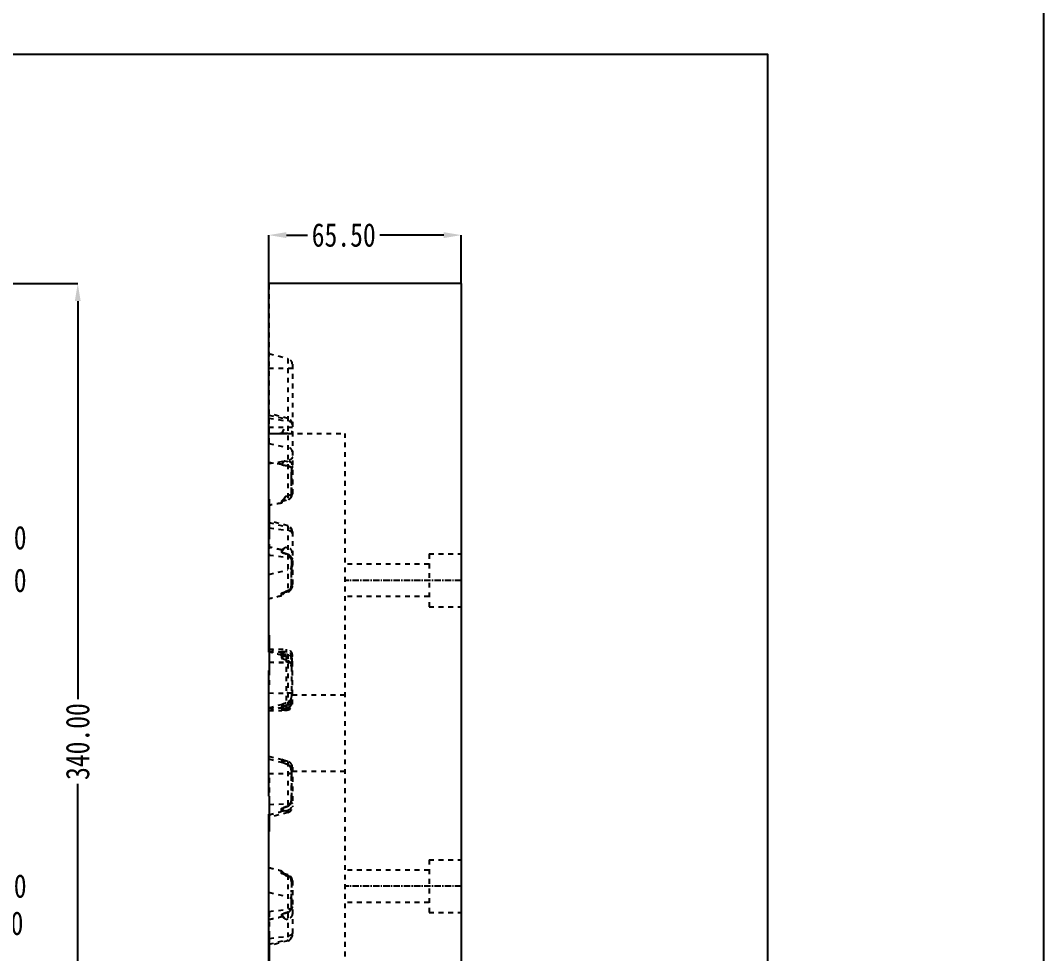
# Model space of a CAD drawing. Header units: millimetres. Extents: x 835 to 1873, y -1769 to 372.
# Drawn here: x 1525 to 1873.1, y -500.3 to -182.9 of the extents above; entities that cross this region are included whole.
import ezdxf

# ---------------------------------------------------------------- set-up
doc = ezdxf.new("R2010")
doc.units = ezdxf.units.MM
doc.header["$LTSCALE"] = 16.335
doc.header["$PDMODE"] = 3
doc.header["$PDSIZE"] = 0.3125
doc.linetypes.add('CENTER', pattern=[0.6, 0.375, -0.075, 0.075, -0.075])
doc.linetypes.add('HIDDEN', pattern=[0.2, 0.1, -0.1])
doc.layers.get('0').update_dxf_attribs({"linetype": 'CONTINUOUS'})
doc.layers.get('Defpoints').update_dxf_attribs({"linetype": 'CONTINUOUS'})
doc.layers.add('DEFAULT_2', color=8, linetype='HIDDEN')
doc.styles.get("Standard").update_dxf_attribs({"font": 'txt', "width": 0.8})
doc.dimstyles.get("Standard").update_dxf_attribs({"dimtxt": 0.15625, "dimasz": 0.1875, "dimexe": 0.125, "dimexo": 0.0625, "dimtad": 0, "dimtih": 1, "dimtoh": 1, "dimdsep": 46, "dimtxsty": 'Standard', "dimcen": 0.09, "dimadec": 0, "dimazin": 0, "dimtp": 0.01, "dimtm": 0.01, "dimtfac": 1, "dimtofl": 0, "dimtmove": 0, "dimatfit": 3, "dimfxl": 0, "dimtolj": 1, "dimarcsym": 0})

# ---------------------------------------------------------------- blocks, each defined once
blk = doc.blocks.new('*D41')
at = {"color": 4, "lineweight": -2}
for p, q in [((1609.53, -272.42), (1609.53, -255.95)), ((1615.53, -255.95), (1622.75, -255.95)), ((1669.03, -255.95), (1647.29, -255.95)), ((1675.03, -272.42), (1675.03, -255.95))]:
    blk.add_line(p, q, dxfattribs=at)
at = {"color": 4}
for points in [[(1615.53, -254.95), (1615.53, -256.95), (1609.53, -255.95)], [(1669.03, -254.95), (1669.03, -256.95), (1675.03, -255.95)]]:
    blk.add_solid(points, dxfattribs=at)
at = {"layer": 'Defpoints', "color": 0}
for p in [(1609.53, -255.95), (1609.53, -272.42), (1675.03, -272.42)]:
    blk.add_point(p, dxfattribs=at)
at = {"color": 6, "insert": (1635.02, -255.95), "char_height": 8, "attachment_point": 5}
blk.add_mtext('\\A1;65.50', dxfattribs=at)
blk = doc.blocks.new('*D44')
at = {"color": 4, "lineweight": -2}
blk.add_line((1398.43, -373.42), (1504.49, -373.42), dxfattribs=at)
at = {"layer": 'Defpoints', "color": 0}
for p in [(1398.43, -373.42), (1504.49, -373.42), (1303.53, -442.42)]:
    blk.add_point(p, dxfattribs=at)
at = {"color": 6, "insert": (1516.23, -373.42), "char_height": 8, "attachment_point": 5}
blk.add_mtext('\\A1;69.00', dxfattribs=at)
blk = doc.blocks.new('*D45')
at = {"color": 4, "lineweight": -2}
for p, q in [((1480.49, -368.42), (1492.49, -358.92)), ((1492.49, -358.92), (1504.49, -358.92)), ((1447.93, -368.42), (1480.49, -368.42))]:
    blk.add_line(p, q, dxfattribs=at)
at = {"layer": 'Defpoints', "color": 0}
for p in [(1504.49, -358.92), (1447.93, -368.42), (1303.53, -442.42)]:
    blk.add_point(p, dxfattribs=at)
at = {"color": 6, "insert": (1516.23, -358.92), "char_height": 8, "attachment_point": 5}
blk.add_mtext('\\A1;74.00', dxfattribs=at)
blk = doc.blocks.new('*D46')
at = {"color": 4, "lineweight": -2}
blk.add_line((1397.53, -477.42), (1504.49, -477.42), dxfattribs=at)
at = {"layer": 'Defpoints', "color": 0}
for p in [(1303.53, -442.42), (1397.53, -477.42), (1504.49, -477.42)]:
    blk.add_point(p, dxfattribs=at)
at = {"color": 6, "insert": (1516.23, -477.42), "char_height": 8, "attachment_point": 5}
blk.add_mtext('\\A1;35.00', dxfattribs=at)
blk = doc.blocks.new('*D47')
at = {"color": 4, "lineweight": -2}
for p, q in [((1447.93, -483.42), (1480.49, -483.42)), ((1480.49, -483.42), (1492.49, -490.08)), ((1492.49, -490.08), (1504.49, -490.08))]:
    blk.add_line(p, q, dxfattribs=at)
at = {"layer": 'Defpoints', "color": 0}
for p in [(1303.53, -442.42), (1447.93, -483.42), (1504.49, -490.08)]:
    blk.add_point(p, dxfattribs=at)
at = {"color": 6, "insert": (1515.16, -490.08), "char_height": 8, "attachment_point": 5}
blk.add_mtext('\\A1;41.00', dxfattribs=at)
blk = doc.blocks.new('*D64')
at = {"color": 4, "lineweight": -2}
for p, q in [((1462.03, -272.42), (1544.52, -272.42)), ((1544.52, -278.42), (1544.52, -413.83)), ((1544.52, -606.42), (1544.52, -442.63)), ((1462.03, -612.42), (1544.52, -612.42))]:
    blk.add_line(p, q, dxfattribs=at)
at = {"color": 4}
for points in [[(1543.52, -278.42), (1545.52, -278.42), (1544.52, -272.42)], [(1543.52, -606.42), (1545.52, -606.42), (1544.52, -612.42)]]:
    blk.add_solid(points, dxfattribs=at)
at = {"layer": 'Defpoints', "color": 0}
for p in [(1462.03, -272.42), (1462.03, -612.42), (1544.52, -612.42)]:
    blk.add_point(p, dxfattribs=at)
at = {"color": 6, "insert": (1544.52, -428.23), "char_height": 8, "attachment_point": 5, "rotation": 90}
blk.add_mtext('\\A1;340.00', dxfattribs=at)

msp = doc.modelspace()

# ---------------------------------------------------------------- linework, layer by layer
at = {"color": 7, "linetype": 'Continuous'}
for p, q in [((1609.534, -397.873), (1609.534, -272.42)), ((1675.034, -272.42), (1609.534, -272.42)), ((1675.034, -612.42), (1675.034, -272.42)), ((1609.534, -345.793), (1609.634, -345.793)), ((1609.634, -345.793), (1609.634, -357.793)), ((1609.534, -357.793), (1609.634, -357.793)), ((1609.534, -392.029), (1609.634, -392.029)), ((1609.634, -392.029), (1609.634, -404.029)), ((1609.534, -446.811), (1609.534, -404.029)), ((1609.534, -404.029), (1609.634, -404.029)), ((1609.534, -446.811), (1609.634, -446.811)), ((1609.634, -446.811), (1609.634, -458.811)), ((1609.534, -612.42), (1609.534, -452.966)), ((1609.534, -458.811), (1609.634, -458.811)), ((1609.534, -493.047), (1609.634, -493.047)), ((1609.634, -493.047), (1609.634, -505.047))]:
    msp.add_line(p, q, dxfattribs=at)
for points in [[(834.681, 372.378), (1873.117, 372.378), (1873.117, -1769.492), (834.681, -1769.492)], [(1041.792, -194.361), (1779.21, -194.361), (1779.21, -758.821), (1041.792, -758.821)]]:
    msp.add_lwpolyline(points, close=True)
at = {"layer": 'DEFAULT_2', "color": 8, "linetype": 'HIDDEN'}
for p, q in [((1609.634, -326.682), (1609.634, -272.42)), ((1609.634, -285.809), (1609.534, -285.809)), ((1609.634, -287.684), (1609.534, -287.684)), ((1609.634, -290.759), (1609.534, -290.759)), ((1609.534, -296.227), (1616.052, -297.973)), ((1609.534, -296.245), (1609.634, -296.27)), ((1616.052, -297.973), (1616.052, -345.911)), ((1609.534, -301.227), (1617.534, -301.227)), ((1617.534, -299.905), (1617.534, -343.974)), ((1609.534, -302.847), (1609.634, -302.869)), ((1609.634, -304.277), (1609.534, -304.277)), ((1609.634, -306.282), (1609.534, -306.282)), ((1609.634, -307.227), (1609.534, -307.227)), ((1609.634, -309.89), (1609.534, -309.89)), ((1609.634, -313.227), (1609.534, -313.227)), ((1616.052, -318.344), (1609.534, -316.598)), ((1609.534, -317.172), (1616.052, -318.668)), ((1609.534, -318.193), (1616.052, -319.243)), ((1609.634, -319.553), (1609.534, -319.531)), ((1609.534, -321.227), (1617.534, -321.227)), ((1609.534, -323.42), (1635.464, -323.42)), ((1614.012, -323.42), (1615.166, -321.227)), ((1635.464, -527.42), (1635.464, -323.42)), ((1609.534, -326.661), (1609.634, -326.682)), ((1609.534, -326.811), (1616.052, -328.156)), ((1609.534, -333.667), (1616.052, -332.617)), ((1613.947, -333.949), (1613.947, -334.202)), ((1613.947, -334.075), (1613.947, -333.949)), ((1613.947, -334.202), (1613.947, -334.075)), ((1614.824, -332.714), (1616.052, -332.912)), ((1617.253, -341.195), (1617.256, -339.559)), ((1617.256, -339.559), (1617.259, -338.173)), ((1617.247, -343.966), (1617.248, -343.649)), ((1617.247, -344.462), (1617.247, -343.966)), ((1617.248, -343.429), (1617.253, -341.195)), ((1617.248, -343.649), (1617.248, -343.429)), ((1609.634, -346.497), (1609.534, -346.497)), ((1613.923, -346.417), (1613.922, -347.089)), ((1613.922, -347.089), (1613.923, -346.752)), ((1613.923, -346.752), (1613.923, -346.417)), ((1615.3, -344.738), (1616.052, -344.617)), ((1616.421, -345.773), (1616.052, -345.911)), ((1616.052, -354.863), (1609.534, -353.117)), ((1609.534, -353.704), (1616.052, -355.245)), ((1609.634, -354.212), (1609.534, -354.198)), ((1616.052, -354.863), (1616.052, -377.256)), ((1609.634, -355.575), (1616.052, -356.454)), ((1609.634, -357.793), (1609.634, -364.604)), ((1617.534, -356.796), (1617.534, -375.307)), ((1609.534, -364.591), (1609.634, -364.604)), ((1609.534, -364.804), (1616.052, -365.552)), ((1613.906, -363.064), (1613.906, -363.919)), ((1613.906, -363.49), (1613.906, -363.064)), ((1613.906, -363.919), (1613.906, -363.49)), ((1615.3, -362.126), (1616.052, -362.304)), ((1664.034, -364.42), (1664.034, -382.42)), ((1664.034, -364.42), (1675.034, -364.42)), ((1617.221, -366.417), (1617.219, -368.103)), ((1617.219, -368.103), (1617.219, -368.414)), ((1617.219, -369.226), (1617.219, -368.414)), ((1617.219, -368.414), (1617.219, -369.226)), ((1664.034, -367.92), (1635.464, -367.92)), ((1609.534, -371.357), (1616.052, -369.816)), ((1617.216, -374.556), (1617.217, -372.416)), ((1617.217, -372.094), (1617.219, -369.226)), ((1617.219, -369.226), (1617.217, -372.094)), ((1617.217, -372.416), (1617.217, -372.094)), ((1617.216, -375.015), (1617.216, -374.556)), ((1613.899, -378.18), (1613.899, -377.703)), ((1613.899, -378.658), (1613.899, -378.18)), ((1616.052, -377.256), (1614.379, -377.705)), ((1615.3, -377.053), (1616.052, -376.875)), ((1615.968, -377.017), (1616.052, -376.987)), ((1664.034, -378.92), (1635.464, -378.92)), ((1664.034, -382.42), (1675.034, -382.42)), ((1609.634, -392.733), (1609.534, -392.733)), ((1609.534, -396.758), (1615.534, -396.758)), ((1609.534, -396.758), (1616.052, -398.502)), ((1615.534, -417.532), (1615.534, -396.758)), ((1609.534, -397.703), (1613.897, -397.703)), ((1609.634, -397.873), (1609.534, -397.873)), ((1609.534, -397.873), (1609.634, -397.887)), ((1615.382, -397.553), (1613.897, -397.703)), ((1613.897, -398.111), (1613.897, -397.703)), ((1613.897, -398.52), (1613.897, -398.111)), ((1613.897, -398.52), (1615.534, -398.52)), ((1613.897, -398.864), (1613.898, -399.889)), ((1615.3, -399.095), (1613.897, -398.864)), ((1615.3, -399.095), (1616.052, -399.297)), ((1615.382, -397.553), (1615.534, -397.553)), ((1616.052, -398.497), (1616.052, -415.781)), ((1617.534, -415.531), (1617.534, -398.751)), ((1609.634, -401.251), (1615.534, -401.251)), ((1609.634, -401.254), (1616.052, -401.426)), ((1609.634, -404.029), (1609.634, -410.215)), ((1609.634, -410.215), (1609.534, -410.215)), ((1609.634, -410.229), (1609.534, -410.215)), ((1609.534, -411.707), (1616.052, -411.718)), ((1617.216, -411.729), (1617.217, -412.42)), ((1635.464, -412.42), (1617.217, -412.42)), ((1617.217, -412.42), (1617.217, -412.527)), ((1609.534, -416.73), (1616.052, -414.986)), ((1609.534, -417.666), (1613.951, -416.481)), ((1609.534, -416.73), (1615.534, -416.73)), ((1609.534, -417.666), (1613.985, -417.666)), ((1615.3, -415.982), (1613.951, -416.481)), ((1613.963, -416.916), (1615.534, -416.916)), ((1615.382, -417.525), (1613.985, -417.666)), ((1616.052, -415.785), (1615.204, -416.012)), ((1615.204, -416.011), (1615.3, -415.982)), ((1615.241, -417.532), (1615.382, -417.525)), ((1615.534, -417.532), (1615.243, -417.532)), ((1609.534, -433.173), (1613.951, -434.359)), ((1609.534, -434.11), (1616.052, -435.854)), ((1615.3, -434.858), (1613.951, -434.359)), ((1615.203, -434.827), (1615.3, -434.858)), ((1616.052, -435.059), (1615.204, -434.827)), ((1615.204, -434.829), (1615.3, -434.858)), ((1616.052, -435.059), (1616.052, -452.342)), ((1617.217, -438.42), (1617.216, -439.11)), ((1617.217, -438.313), (1617.217, -438.42)), ((1635.464, -438.42), (1617.217, -438.42)), ((1617.534, -436.987), (1617.534, -450.409)), ((1609.534, -439.132), (1616.052, -439.122)), ((1609.634, -440.611), (1609.534, -440.625)), ((1609.634, -440.611), (1609.634, -446.811)), ((1617.214, -444.837), (1617.216, -439.11)), ((1617.213, -448.035), (1617.214, -444.837)), ((1616.052, -452.342), (1609.534, -454.089)), ((1609.634, -449.586), (1616.052, -449.414)), ((1613.898, -450.951), (1613.897, -451.976)), ((1613.897, -451.976), (1613.898, -451.463)), ((1615.3, -451.744), (1613.897, -451.976)), ((1613.898, -451.463), (1613.898, -450.951)), ((1615.3, -451.744), (1616.052, -451.543)), ((1609.534, -452.966), (1609.634, -452.953)), ((1609.634, -458.107), (1609.534, -458.107)), ((1664.034, -468.42), (1675.034, -468.42)), ((1664.034, -468.42), (1664.034, -486.42)), ((1613.899, -472.182), (1613.899, -473.136)), ((1613.899, -472.66), (1613.899, -472.182)), ((1613.899, -473.136), (1613.899, -472.66)), ((1616.052, -473.583), (1614.379, -473.135)), ((1664.034, -471.92), (1635.464, -471.92)), ((1615.3, -473.787), (1616.052, -473.965)), ((1616.052, -473.853), (1615.968, -473.823)), ((1616.052, -473.583), (1616.052, -495.976)), ((1617.216, -475.825), (1617.216, -476.284)), ((1617.216, -476.284), (1617.217, -479.426)), ((1617.534, -475.533), (1617.534, -494.035)), ((1609.534, -479.482), (1616.052, -481.024)), ((1617.217, -479.426), (1617.217, -478.746)), ((1617.219, -481.613), (1617.217, -479.426)), ((1617.219, -482.736), (1617.219, -481.613)), ((1617.219, -481.613), (1617.219, -482.736)), ((1617.22, -483.427), (1617.219, -482.736)), ((1617.221, -484.422), (1617.22, -483.427)), ((1664.034, -482.92), (1635.464, -482.92)), ((1609.534, -486.035), (1616.052, -485.288)), ((1609.634, -486.236), (1609.534, -486.248)), ((1609.634, -486.236), (1609.634, -493.047)), ((1613.906, -486.921), (1613.906, -487.776)), ((1613.906, -487.349), (1613.906, -486.921)), ((1664.034, -486.42), (1675.034, -486.42)), ((1613.906, -487.776), (1613.906, -487.349)), ((1615.3, -488.713), (1616.052, -488.535)), ((1609.534, -497.136), (1616.052, -495.594)), ((1616.052, -495.976), (1609.534, -497.722)), ((1609.534, -496.642), (1609.634, -496.628)), ((1609.634, -495.264), (1616.052, -494.385))]:
    msp.add_line(p, q, dxfattribs=at)
at = {"layer": 'DEFAULT_2', "color": 1, "linetype": 'CENTER', "ltscale": 0.355398}
for p, q in [((1675.034, -373.42), (1635.464, -373.42)), ((1675.034, -477.42), (1635.464, -477.42))]:
    msp.add_line(p, q, dxfattribs=at)
at = {"layer": 'DEFAULT_2', "color": 8, "linetype": 'HIDDEN'}
for centre, radius, start, end in [((1615.534, -299.905), 2, 0, 75), ((1615.534, -320.276), 2, 0, 75), ((1630.105, -1647.043), 1323.659, 90.608332, 90.890478), ((1629.777, -1623.215), 1299.828, 90.695917, 90.892341), ((1615.534, -322.549), 2, 334.16782, 0), ((1586.517, -525.182), 192.94, 81.61241, 81.82677), ((1591.177, -493.524), 160.941, 81.49212, 81.60949), ((1596.114, -460.507), 127.556, 81.00732, 81.6392), ((1594.186, -473.413), 140.605, 81.33771, 81.49257), ((1598.654, -444.189), 111.042, 80.98572, 81.34537), ((1615.788, -336.689), 2.181, 68.95222, 72.19905), ((1616.074, -336.055), 1.484, 57.97919, 62.36981), ((1616.342, -335.672), 1.016, 46.13394, 51.11762), ((1616.542, -335.487), 0.743, 32.75203, 37.95785), ((1616.665, -335.419), 0.602, 16.84444, 21.76047), ((1615.534, -343.982), 2, 296.3737, 0), ((1615.681, -344.46), 1.566, 349.38207, 359.94164), ((1610.818, -342.688), 4.874, 317.36557, 320.229), ((1615.668, -344.247), 1.704, 296.29776, 300.23006), ((1615.819, -344.462), 1.439, 311.86004, 316.45799), ((1615.869, -344.509), 1.371, 316.43742, 341.40287), ((1615.783, -344.481), 1.461, 341.41058, 347.00782), ((1615.729, -344.467), 1.517, 346.98094, 349.31763), ((1615.534, -356.795), 2, 0, 75), ((1593.884, -434.393), 73.263, 73.54296, 74.13994), ((1597.474, -422.206), 60.559, 73.20571, 73.53427), ((1599.759, -414.64), 52.655, 72.77122, 73.20699), ((1603.114, -403.875), 41.38, 71.77987, 72.79305), ((1615.545, -366.105), 1.616, 53.10708, 71.73385), ((1616.392, -367.166), 1.498, 58.7028, 60.87216), ((1614.906, -366.368), 2.311, 9.97517, 14.34324), ((1615.781, -368.02), 1.775, 318.98581, 325.17414), ((1615.534, -375.325), 2, 285, 0), ((1614.594, -375.06), 2.618, 346.54901, 350.66515), ((1614.406, -375.028), 2.808, 350.64624, 354.50926), ((1614.3, -375.018), 2.916, 354.50529, 357.53669), ((1614.21, -375.014), 3.006, 357.53412, 359.97945), ((1592.008, -307.665), 73.38, 287.35696, 287.95979), ((1596.175, -320.55), 59.837, 287.96854, 288.32422), ((1596.094, -320.302), 60.099, 287.96905, 288.30305), ((1613.497, -375.602), 2.307, 307.88622, 310.26001), ((1598.654, -328.037), 51.951, 288.30164, 288.74946), ((1598.717, -328.223), 51.755, 288.32386, 288.75), ((1602.358, -338.898), 40.476, 288.72618, 289.77424), ((1602.092, -338.126), 41.292, 288.73269, 289.63675), ((1615.317, -375.328), 1.842, 325.78888, 328.89456), ((1615.536, -398.756), 1.999, 0.043, 90.04295), ((1615.536, -399.551), 1.999, 0.043, 90.04295), ((1615.536, -400.432), 1.998, 0.02618, 75.05146), ((1615.535, -401.229), 2, 0.07205, 75.02722), ((1614.514, -400.885), 3.011, 10.69292, 12.9769), ((1615.537, -420.649), 19.398, 88.48838, 90.00828), ((1615.601, -418.243), 16.991, 87.64492, 88.4913), ((1616.152, -409.307), 8.037, 84.31134, 85.18873), ((1613.805, -402.797), 3.408, 1.43633, 8.52516), ((1613.604, -402.806), 3.609, 0.01229, 1.48826), ((1615.536, -413.056), 1.998, 284.94854, 359.97382), ((1615.536, -413.851), 1.998, 284.94854, 359.97382), ((1617.077, -473.131), 60.604, 89.64469, 89.86808), ((1783.025, -412.347), 169.124, 181.06961, 181.40057), ((1783.481, -412.335), 169.58, 181.54806, 181.80139), ((1615.534, -415.552), 1.972, 270.00558, 273.41719), ((1615.537, -415.526), 1.997, 270, 359.97442), ((1615.526, -414.723), 2.011, 315.01954, 332.88182), ((1615.556, -414.74), 1.977, 332.92812, 359.96859), ((1783.025, -438.493), 169.124, 178.59943, 178.93039), ((1615.539, -436.988), 1.995, 0.00398, 75.05146), ((1592.472, -497.668), 65.923, 70.33276, 71.00345), ((1596.383, -486.696), 54.275, 69.94487, 70.32297), ((1598.818, -480.028), 47.176, 69.46588, 69.94585), ((1602.333, -470.689), 37.198, 68.35834, 69.4901), ((1615.539, -437.769), 1.982, 0.02618, 75.01634), ((1614.012, -438.249), 3.201, 8.44498, 12.12925), ((1617.077, -377.709), 60.604, 270.13192, 270.35531), ((1616.028, -297.049), 142.073, 270.00956, 270.48713), ((1614.142, -448.091), 3.068, 347.64164, 351.36322), ((1613.807, -448.042), 3.406, 351.39408, 358.56492), ((1613.604, -448.034), 3.609, 358.51174, 359.98771), ((1592.742, -388.053), 66.361, 288.59065, 289.26267), ((1596.593, -399.101), 54.66, 289.27268, 289.64335), ((1599.025, -405.912), 47.428, 289.64187, 290.13648), ((1602.573, -415.542), 37.165, 290.11145, 291.26397), ((1615.536, -449.613), 1.998, 284.94854, 359.97382), ((1615.536, -450.408), 1.998, 284.94854, 359.97382), ((1615.091, -448.41), 2.063, 327.93406, 333.49845), ((1615.126, -448.431), 2.022, 327.963, 331.17798), ((1592.008, -543.174), 73.379, 72.04021, 72.64304), ((1596.094, -530.538), 60.099, 71.69695, 72.03095), ((1596.175, -530.289), 59.837, 71.67576, 72.03144), ((1613.497, -475.237), 2.307, 49.7407, 52.11722), ((1598.654, -522.802), 51.951, 71.25054, 71.69836), ((1598.717, -522.616), 51.754, 71.24998, 71.67611), ((1602.092, -512.713), 41.292, 70.36325, 71.26731), ((1602.358, -511.942), 40.476, 70.22576, 71.2738), ((1615.534, -475.515), 2, 0, 75), ((1615.317, -475.512), 1.843, 31.10513, 34.20948), ((1614.597, -475.779), 2.615, 9.52709, 13.4532), ((1614.3, -475.822), 2.916, 2.46331, 5.4944), ((1614.21, -475.826), 3.006, 0.02055, 2.46588), ((1593.884, -416.447), 73.263, 285.86006, 286.45704), ((1597.474, -428.633), 60.559, 286.46573, 286.7943), ((1599.759, -436.2), 52.655, 286.79301, 287.22878), ((1603.114, -446.964), 41.38, 287.20695, 288.22013), ((1615.545, -484.735), 1.616, 288.26523, 306.96344), ((1616.391, -483.673), 1.499, 299.12837, 301.26538), ((1614.908, -484.472), 2.309, 345.65581, 350.02831), ((1615.534, -494.044), 2, 285, 0)]:
    msp.add_arc(centre, radius, start, end, dxfattribs=at)
for centre, major_axis, ratio, start_param, end_param in [((1664.841, -412.42), (331.947, -55.984), 0.2084257, 1.7597622, 1.7732226), ((1647.529, -412.42), (331.947, 55.984), 0.2084257, 1.6370097, 1.650299), ((1646.586, -412.42), (332.017, -79.722), 0.1191678, 1.6979502, 1.711187), ((1647.123, -412.42), (332.017, 79.722), 0.1191678, 1.6423841, 1.6556004), ((1647.042, -412.42), (332.15, -88.891), 0.0132348, 1.6742931, 1.687505), ((1647.042, -438.42), (332.15, 88.891), 0.0132348, 4.5956803, 4.6088922), ((1647.123, -438.42), (332.017, -79.722), 0.1191678, -1.6556004, -1.6423841), ((1646.586, -438.42), (332.017, 79.722), 0.1191678, -1.711187, -1.6979502)]:
    msp.add_ellipse(centre, major_axis=major_axis, ratio=ratio, start_param=start_param, end_param=end_param, dxfattribs=at)
for points, knots in [([(1617.534, -320.322), (1617.534, -320.136), (1617.458, -319.751), (1617.028, -319.072), (1616.452, -318.76), (1616.052, -318.668)], [0, 0, 0, 0, 0.2363429, 0.4808605, 1, 1, 1, 1]), ([(1617.534, -320.405), (1617.534, -320.271), (1617.447, -319.98), (1617.114, -319.633), (1616.632, -319.374), (1616.254, -319.275), (1616.052, -319.243)], [0, 0, 0, 0, 0.1980535, 0.4264598, 0.6961041, 1, 1, 1, 1]), ([(1617.428, -320.018), (1617.41, -319.986), (1617.326, -319.856), (1617.214, -319.745), (1617.121, -319.672)], [0, 0, 0, 0, 0.2351184, 1, 1, 1, 1]), ([(1617.534, -320.405), (1617.534, -320.372), (1617.525, -320.237), (1617.478, -320.107), (1617.428, -320.018)], [0, 0, 0, 0, 0.2435007, 1, 1, 1, 1]), ([(1613.99, -323.482), (1614.162, -323.48), (1614.85, -323.472), (1615.537, -323.464), (1616.052, -323.459)], [0, 0, 0, 0, 0.2509301, 1, 1, 1, 1]), ([(1616.052, -323.459), (1616.159, -323.458), (1616.36, -323.455), (1616.637, -323.449), (1616.866, -323.443), (1617.045, -323.436), (1617.174, -323.43), (1617.254, -323.427), (1617.297, -323.423), (1617.317, -323.423), (1617.327, -323.42), (1617.334, -323.421), (1617.334, -323.42)], [0, 0, 0, 0, 0.2508158, 0.4696358, 0.6487672, 0.7868439, 0.8862872, 0.9515184, 0.9730671, 0.9880851, 0.9969438, 1, 1, 1, 1]), ([(1617.534, -329.643), (1617.534, -329.474), (1617.456, -329.122), (1617.131, -328.671), (1616.646, -328.33), (1616.257, -328.198), (1616.052, -328.156)], [0, 0, 0, 0, 0.2239993, 0.4623392, 0.7218121, 1, 1, 1, 1]), ([(1613.947, -334.202), (1614.017, -334.063), (1614.284, -333.553), (1614.581, -333.057), (1614.824, -332.714)], [0, 0, 0, 0, 0.2698341, 1, 1, 1, 1]), ([(1614.515, -333.181), (1614.541, -333.14), (1614.64, -332.982), (1614.744, -332.826), (1614.824, -332.714)], [0, 0, 0, 0, 0.2615678, 1, 1, 1, 1]), ([(1617.534, -331.455), (1617.534, -331.589), (1617.447, -331.879), (1617.114, -332.226), (1616.632, -332.485), (1616.254, -332.584), (1616.052, -332.617)], [0, 0, 0, 0, 0.1980535, 0.4264598, 0.6961041, 1, 1, 1, 1]), ([(1617.534, -334.073), (1617.534, -333.94), (1617.447, -333.649), (1617.114, -333.302), (1616.632, -333.043), (1616.254, -332.944), (1616.052, -332.912)], [0, 0, 0, 0, 0.1980535, 0.4264598, 0.6961041, 1, 1, 1, 1]), ([(1616.052, -334.518), (1616.088, -334.524), (1616.229, -334.549), (1616.368, -334.584), (1616.469, -334.617)], [0, 0, 0, 0, 0.2584386, 1, 1, 1, 1]), ([(1616.469, -334.617), (1616.544, -334.642), (1616.795, -334.739), (1617.034, -334.898), (1617.146, -335.053)], [0, 0, 0, 0, 0.292696, 1, 1, 1, 1]), ([(1617.146, -335.053), (1617.156, -335.067), (1617.192, -335.122), (1617.22, -335.181), (1617.236, -335.227)], [0, 0, 0, 0, 0.2605109, 1, 1, 1, 1]), ([(1617.266, -335.412), (1617.265, -336.022), (1617.258, -338.694), (1617.252, -341.367), (1617.248, -343.429)], [0, 0, 0, 0, 0.228252, 1, 1, 1, 1]), ([(1617.259, -338.173), (1617.26, -337.935), (1617.262, -337.014), (1617.264, -336.094), (1617.266, -335.412)], [0, 0, 0, 0, 0.2588999, 1, 1, 1, 1]), ([(1617.534, -334.546), (1617.534, -334.621), (1617.511, -334.926), (1617.393, -335.221), (1617.266, -335.412)], [0, 0, 0, 0, 0.2477928, 1, 1, 1, 1]), ([(1617.534, -343.455), (1617.534, -343.589), (1617.447, -343.879), (1617.114, -344.227), (1616.632, -344.486), (1616.254, -344.585), (1616.052, -344.617)], [0, 0, 0, 0, 0.1980535, 0.4264598, 0.6961041, 1, 1, 1, 1]), ([(1616.645, -344.455), (1616.599, -344.474), (1616.406, -344.544), (1616.205, -344.592), (1616.052, -344.617)], [0, 0, 0, 0, 0.2418833, 1, 1, 1, 1]), ([(1617.247, -344.462), (1617.246, -344.708), (1617.152, -345.104), (1616.812, -345.536), (1616.563, -345.704), (1616.422, -345.774)], [0, 0, 0, 0, 0.4547306, 0.7102993, 1, 1, 1, 1]), ([(1617.121, -344.188), (1617.087, -344.214), (1616.939, -344.32), (1616.774, -344.404), (1616.645, -344.455)], [0, 0, 0, 0, 0.2361178, 1, 1, 1, 1]), ([(1617.534, -343.671), (1617.534, -343.81), (1617.482, -344.097), (1617.337, -344.347), (1617.247, -344.462)], [0, 0, 0, 0, 0.4884282, 1, 1, 1, 1]), ([(1617.461, -344.082), (1617.449, -344.115), (1617.393, -344.25), (1617.315, -344.375), (1617.247, -344.462)], [0, 0, 0, 0, 0.2450947, 1, 1, 1, 1]), ([(1617.534, -343.455), (1617.534, -343.561), (1617.483, -343.784), (1617.35, -343.969), (1617.27, -344.053)], [0, 0, 0, 0, 0.4750631, 1, 1, 1, 1]), ([(1613.923, -346.417), (1614.041, -346.337), (1614.279, -346.132), (1614.765, -345.589), (1615.09, -345.097), (1615.3, -344.738)], [0, 0, 0, 0, 0.1945101, 0.4293558, 1, 1, 1, 1]), ([(1613.923, -346.417), (1613.949, -346.399), (1614.056, -346.323), (1614.157, -346.236), (1614.23, -346.165)], [0, 0, 0, 0, 0.230664, 1, 1, 1, 1]), ([(1614.23, -346.165), (1614.245, -346.152), (1614.304, -346.094), (1614.361, -346.035), (1614.403, -345.989)], [0, 0, 0, 0, 0.2415983, 1, 1, 1, 1]), ([(1614.564, -345.806), (1614.594, -345.77), (1614.718, -345.617), (1614.835, -345.457), (1614.921, -345.334)], [0, 0, 0, 0, 0.2379519, 1, 1, 1, 1]), ([(1614.921, -345.334), (1614.953, -345.287), (1615.085, -345.092), (1615.209, -344.892), (1615.3, -344.738)], [0, 0, 0, 0, 0.2407536, 1, 1, 1, 1]), ([(1616.525, -345.719), (1616.549, -345.705), (1616.638, -345.65), (1616.722, -345.586), (1616.78, -345.534)], [0, 0, 0, 0, 0.2586996, 1, 1, 1, 1]), ([(1617.534, -356.95), (1617.534, -356.758), (1617.46, -356.364), (1617.141, -355.847), (1616.655, -355.451), (1616.259, -355.294), (1616.052, -355.245)], [0, 0, 0, 0, 0.2379101, 0.4822829, 0.7365731, 1, 1, 1, 1]), ([(1617.534, -357.442), (1617.534, -357.326), (1617.454, -357.107), (1617.208, -356.865), (1616.757, -356.598), (1616.343, -356.494), (1616.052, -356.454)], [0, 0, 0, 0, 0.181118, 0.3437915, 0.5366809, 1, 1, 1, 1]), ([(1613.906, -363.919), (1614.099, -363.535), (1614.493, -362.88), (1615.023, -362.312), (1615.3, -362.126)], [0, 0, 0, 0, 0.5633479, 1, 1, 1, 1]), ([(1613.906, -363.919), (1613.933, -363.864), (1614.042, -363.653), (1614.161, -363.447), (1614.255, -363.298)], [0, 0, 0, 0, 0.2582687, 1, 1, 1, 1]), ([(1617.534, -364.009), (1617.534, -363.817), (1617.46, -363.423), (1617.141, -362.906), (1616.655, -362.51), (1616.259, -362.353), (1616.052, -362.304)], [0, 0, 0, 0, 0.2379101, 0.4822829, 0.7365731, 1, 1, 1, 1]), ([(1616.513, -364.811), (1616.546, -364.835), (1616.668, -364.935), (1616.776, -365.052), (1616.845, -365.147)], [0, 0, 0, 0, 0.2550863, 1, 1, 1, 1]), ([(1616.845, -365.147), (1616.822, -365.116), (1616.725, -364.992), (1616.61, -364.883), (1616.515, -364.812)], [0, 0, 0, 0, 0.2459368, 1, 1, 1, 1]), ([(1617.534, -366.378), (1617.534, -366.28), (1617.462, -366.121), (1617.294, -365.964), (1617.039, -365.798), (1616.619, -365.643), (1616.252, -365.575), (1616.052, -365.552)], [0, 0, 0, 0, 0.163169, 0.2643165, 0.3819133, 0.6654398, 1, 1, 1, 1]), ([(1617.534, -368.11), (1617.534, -368.303), (1617.46, -368.696), (1617.141, -369.214), (1616.655, -369.61), (1616.259, -369.767), (1616.052, -369.816)], [0, 0, 0, 0, 0.2379101, 0.4822829, 0.7365731, 1, 1, 1, 1]), ([(1617.534, -365.86), (1617.534, -365.961), (1617.467, -366.181), (1617.312, -366.343), (1617.221, -366.417)], [0, 0, 0, 0, 0.4589605, 1, 1, 1, 1]), ([(1617.392, -366.243), (1617.381, -366.258), (1617.329, -366.322), (1617.269, -366.378), (1617.221, -366.417)], [0, 0, 0, 0, 0.2382865, 1, 1, 1, 1]), ([(1617.534, -365.86), (1617.534, -365.893), (1617.521, -366.031), (1617.456, -366.16), (1617.392, -366.243)], [0, 0, 0, 0, 0.2377078, 1, 1, 1, 1]), ([(1617.534, -375.169), (1617.534, -375.362), (1617.46, -375.756), (1617.141, -376.273), (1616.655, -376.669), (1616.259, -376.826), (1616.052, -376.875)], [0, 0, 0, 0, 0.2379101, 0.4822829, 0.7365731, 1, 1, 1, 1]), ([(1617.428, -375.737), (1617.375, -375.875), (1617.278, -376.051), (1617.154, -376.206), (1617.121, -376.244)], [0, 0, 0, 0, 0.7461688, 1, 1, 1, 1]), ([(1617.534, -374.559), (1617.534, -374.643), (1617.458, -374.833), (1617.305, -374.956), (1617.216, -375.015)], [0, 0, 0, 0, 0.4378326, 1, 1, 1, 1]), ([(1613.899, -377.703), (1613.937, -377.715), (1614.094, -377.751), (1614.261, -377.736), (1614.379, -377.705)], [0, 0, 0, 0, 0.2444335, 1, 1, 1, 1]), ([(1614.379, -377.705), (1614.424, -377.693), (1614.616, -377.628), (1614.79, -377.519), (1614.913, -377.423)], [0, 0, 0, 0, 0.2294851, 1, 1, 1, 1]), ([(1614.913, -377.423), (1614.946, -377.397), (1615.084, -377.284), (1615.21, -377.155), (1615.3, -377.053)], [0, 0, 0, 0, 0.2351305, 1, 1, 1, 1]), ([(1617.053, -375.953), (1616.968, -376.179), (1616.713, -376.615), (1616.287, -376.902), (1616.052, -376.987)], [0, 0, 0, 0, 0.4907557, 1, 1, 1, 1]), ([(1617.121, -376.244), (1617.083, -376.288), (1616.92, -376.458), (1616.725, -376.597), (1616.568, -376.68)], [0, 0, 0, 0, 0.2460984, 1, 1, 1, 1]), ([(1613.897, -398.52), (1614.103, -398.259), (1614.533, -397.822), (1615.113, -397.58), (1615.382, -397.553)], [0, 0, 0, 0, 0.5520968, 1, 1, 1, 1]), ([(1613.898, -399.889), (1613.931, -399.842), (1614.061, -399.67), (1614.211, -399.512), (1614.333, -399.412)], [0, 0, 0, 0, 0.2681657, 1, 1, 1, 1]), ([(1614.333, -399.412), (1614.475, -399.294), (1614.778, -399.105), (1615.14, -399.069), (1615.3, -399.095)], [0, 0, 0, 0, 0.5329515, 1, 1, 1, 1]), ([(1617.447, -400.209), (1617.396, -399.987), (1617.24, -399.551), (1616.819, -398.993), (1616.229, -398.611), (1615.764, -398.52), (1615.534, -398.52)], [0, 0, 0, 0, 0.2489681, 0.4984163, 0.7488659, 1, 1, 1, 1]), ([(1616.052, -400.663), (1616.215, -400.726), (1616.521, -400.915), (1616.748, -401.19), (1616.841, -401.338)], [0, 0, 0, 0, 0.5006893, 1, 1, 1, 1]), ([(1617.534, -401.619), (1617.534, -401.605), (1617.493, -401.573), (1617.414, -401.549), (1617.283, -401.519), (1617.023, -401.482), (1616.606, -401.446), (1616.25, -401.431), (1616.052, -401.426)], [0, 0, 0, 0, 0.0278492, 0.0843824, 0.1726827, 0.2911763, 0.6070747, 1, 1, 1, 1]), ([(1616.826, -401.298), (1616.785, -401.295), (1616.61, -401.281), (1616.434, -401.272), (1616.299, -401.266)], [0, 0, 0, 0, 0.231688, 1, 1, 1, 1]), ([(1617.534, -401.451), (1617.534, -401.433), (1617.471, -401.396), (1617.364, -401.369), (1617.175, -401.334), (1617.031, -401.318), (1616.948, -401.31)], [0, 0, 0, 0, 0.0893278, 0.284637, 0.5915784, 1, 1, 1, 1]), ([(1617.534, -402.688), (1617.534, -402.7), (1617.505, -402.729), (1617.399, -402.77), (1617.294, -402.791), (1617.213, -402.805)], [0, 0, 0, 0, 0.1055164, 0.3003516, 1, 1, 1, 1]), ([(1617.213, -402.805), (1617.213, -403.547), (1617.214, -406.521), (1617.215, -409.496), (1617.216, -411.729)], [0, 0, 0, 0, 0.2493715, 1, 1, 1, 1]), ([(1617.247, -411.713), (1617.141, -411.712), (1616.57, -411.708), (1615.999, -411.707), (1615.534, -411.707)], [0, 0, 0, 0, 0.1859734, 1, 1, 1, 1]), ([(1617.534, -411.729), (1617.534, -411.727), (1617.52, -411.73), (1617.505, -411.725), (1617.469, -411.727), (1617.424, -411.725), (1617.365, -411.724), (1617.263, -411.723), (1617.107, -411.722), (1616.889, -411.72), (1616.635, -411.719), (1616.352, -411.718), (1616.154, -411.718), (1616.052, -411.718)], [0, 0, 0, 0, 0.0045786, 0.0181158, 0.0405177, 0.07167, 0.1114159, 0.159437, 0.2788689, 0.4268963, 0.5996601, 0.7927076, 1, 1, 1, 1]), ([(1617.057, -413.573), (1616.973, -413.82), (1616.729, -414.296), (1616.294, -414.629), (1616.052, -414.726)], [0, 0, 0, 0, 0.5004837, 1, 1, 1, 1]), ([(1617.534, -411.719), (1617.534, -411.718), (1617.524, -411.72), (1617.514, -411.716), (1617.489, -411.717), (1617.442, -411.715), (1617.36, -411.715), (1617.289, -411.714), (1617.247, -411.713)], [0, 0, 0, 0, 0.0163567, 0.0645353, 0.1442414, 0.2550766, 0.5684886, 1, 1, 1, 1]), ([(1617.534, -412.529), (1617.534, -412.527), (1617.523, -412.531), (1617.512, -412.527), (1617.484, -412.529), (1617.465, -412.528), (1617.453, -412.528)], [0, 0, 0, 0, 0.0630738, 0.2513942, 0.5640279, 1, 1, 1, 1]), ([(1613.93, -415.504), (1614.1, -415.7), (1614.4, -415.951), (1614.874, -416.064), (1615.099, -416.041), (1615.204, -416.012)], [0, 0, 0, 0, 0.5399555, 0.7723589, 1, 1, 1, 1]), ([(1613.963, -416.916), (1614.145, -417.101), (1614.533, -417.406), (1615.019, -417.532), (1615.243, -417.532)], [0, 0, 0, 0, 0.5368327, 1, 1, 1, 1]), ([(1615.534, -416.916), (1615.767, -416.916), (1616.238, -416.82), (1616.831, -416.421), (1617.249, -415.845), (1617.402, -415.398), (1617.452, -415.17)], [0, 0, 0, 0, 0.2500096, 0.5000812, 0.7500455, 1, 1, 1, 1]), ([(1613.93, -435.335), (1614.1, -435.139), (1614.4, -434.889), (1614.874, -434.776), (1615.099, -434.799), (1615.204, -434.827)], [0, 0, 0, 0, 0.5399555, 0.7723589, 1, 1, 1, 1]), ([(1616.052, -436.114), (1616.296, -436.211), (1616.735, -436.548), (1616.978, -437.029), (1617.061, -437.28)], [0, 0, 0, 0, 0.499439, 1, 1, 1, 1]), ([(1617.534, -438.31), (1617.534, -438.312), (1617.523, -438.309), (1617.512, -438.312), (1617.484, -438.311), (1617.45, -438.312), (1617.405, -438.312), (1617.326, -438.312), (1617.262, -438.312), (1617.217, -438.313)], [0, 0, 0, 0, 0.0160959, 0.0641536, 0.1439349, 0.2551911, 0.3975165, 0.5698826, 1, 1, 1, 1]), ([(1617.534, -438.31), (1617.534, -438.312), (1617.523, -438.309), (1617.512, -438.312), (1617.484, -438.311), (1617.465, -438.311), (1617.453, -438.312)], [0, 0, 0, 0, 0.0630738, 0.2513942, 0.5640279, 1, 1, 1, 1]), ([(1617.534, -439.111), (1617.534, -439.113), (1617.52, -439.11), (1617.505, -439.114), (1617.469, -439.113), (1617.424, -439.115), (1617.365, -439.115), (1617.263, -439.117), (1617.107, -439.118), (1616.889, -439.119), (1616.635, -439.12), (1616.352, -439.121), (1616.154, -439.122), (1616.052, -439.122)], [0, 0, 0, 0, 0.0045786, 0.0181158, 0.0405177, 0.07167, 0.1114159, 0.159437, 0.2788689, 0.4268963, 0.5996601, 0.7927076, 1, 1, 1, 1]), ([(1617.216, -439.11), (1617.216, -439.856), (1617.215, -442.83), (1617.214, -445.805), (1617.213, -448.035)], [0, 0, 0, 0, 0.2504698, 1, 1, 1, 1]), ([(1617.534, -439.111), (1617.534, -439.112), (1617.524, -439.11), (1617.513, -439.113), (1617.487, -439.113), (1617.438, -439.115), (1617.352, -439.115), (1617.279, -439.116), (1617.236, -439.117)], [0, 0, 0, 0, 0.0163186, 0.0644448, 0.1441434, 0.2550785, 0.5690209, 1, 1, 1, 1]), ([(1617.534, -448.152), (1617.534, -448.139), (1617.505, -448.11), (1617.399, -448.069), (1617.294, -448.048), (1617.213, -448.035)], [0, 0, 0, 0, 0.1055164, 0.3003516, 1, 1, 1, 1]), ([(1613.898, -450.951), (1613.996, -451.089), (1614.201, -451.333), (1614.556, -451.608), (1614.928, -451.757), (1615.182, -451.764), (1615.3, -451.744)], [0, 0, 0, 0, 0.3011128, 0.5607995, 0.7884325, 1, 1, 1, 1]), ([(1613.898, -450.951), (1613.931, -450.998), (1614.061, -451.169), (1614.211, -451.327), (1614.333, -451.428)], [0, 0, 0, 0, 0.2681636, 1, 1, 1, 1]), ([(1617.534, -449.221), (1617.534, -449.235), (1617.493, -449.266), (1617.414, -449.29), (1617.283, -449.32), (1617.023, -449.358), (1616.606, -449.393), (1616.25, -449.409), (1616.052, -449.414)], [0, 0, 0, 0, 0.0278492, 0.0843824, 0.1726827, 0.2911763, 0.6070747, 1, 1, 1, 1]), ([(1616.839, -449.505), (1616.746, -449.652), (1616.519, -449.926), (1616.215, -450.113), (1616.052, -450.177)], [0, 0, 0, 0, 0.4992856, 1, 1, 1, 1]), ([(1613.899, -473.136), (1613.937, -473.125), (1614.094, -473.089), (1614.261, -473.103), (1614.379, -473.135)], [0, 0, 0, 0, 0.2444335, 1, 1, 1, 1]), ([(1614.379, -473.135), (1614.424, -473.147), (1614.616, -473.212), (1614.79, -473.321), (1614.913, -473.417)], [0, 0, 0, 0, 0.2294807, 1, 1, 1, 1]), ([(1614.541, -473.192), (1614.573, -473.205), (1614.704, -473.267), (1614.826, -473.348), (1614.913, -473.416)], [0, 0, 0, 0, 0.2350668, 1, 1, 1, 1]), ([(1614.913, -473.417), (1614.947, -473.442), (1615.084, -473.556), (1615.21, -473.684), (1615.3, -473.787)], [0, 0, 0, 0, 0.2351348, 1, 1, 1, 1]), ([(1616.052, -473.853), (1616.227, -473.916), (1616.552, -474.106), (1617.019, -474.662), (1617.169, -475.196), (1617.202, -475.543)], [0, 0, 0, 0, 0.2603672, 0.5129586, 1, 1, 1, 1]), ([(1617.534, -475.67), (1617.534, -475.478), (1617.46, -475.084), (1617.141, -474.566), (1616.655, -474.17), (1616.259, -474.014), (1616.052, -473.965)], [0, 0, 0, 0, 0.2379101, 0.4822829, 0.7365731, 1, 1, 1, 1]), ([(1617.121, -474.595), (1617.083, -474.552), (1616.92, -474.382), (1616.726, -474.243), (1616.569, -474.159)], [0, 0, 0, 0, 0.2461023, 1, 1, 1, 1]), ([(1617.428, -475.103), (1617.375, -474.964), (1617.278, -474.788), (1617.154, -474.633), (1617.121, -474.595)], [0, 0, 0, 0, 0.7461688, 1, 1, 1, 1]), ([(1617.534, -476.28), (1617.534, -476.197), (1617.458, -476.006), (1617.305, -475.883), (1617.216, -475.825)], [0, 0, 0, 0, 0.4378326, 1, 1, 1, 1]), ([(1617.534, -482.729), (1617.534, -482.537), (1617.46, -482.143), (1617.141, -481.626), (1616.655, -481.229), (1616.259, -481.073), (1616.052, -481.024)], [0, 0, 0, 0, 0.2379101, 0.4822829, 0.7365731, 1, 1, 1, 1]), ([(1613.906, -486.921), (1614.099, -487.304), (1614.493, -487.959), (1615.023, -488.527), (1615.3, -488.713)], [0, 0, 0, 0, 0.5633478, 1, 1, 1, 1]), ([(1613.906, -486.921), (1613.933, -486.976), (1614.042, -487.186), (1614.161, -487.392), (1614.255, -487.541)], [0, 0, 0, 0, 0.2582683, 1, 1, 1, 1]), ([(1617.534, -484.461), (1617.534, -484.56), (1617.462, -484.718), (1617.294, -484.875), (1617.039, -485.041), (1616.619, -485.197), (1616.252, -485.265), (1616.052, -485.288)], [0, 0, 0, 0, 0.163169, 0.2643165, 0.3819133, 0.6654398, 1, 1, 1, 1]), ([(1617.534, -486.83), (1617.534, -487.022), (1617.46, -487.416), (1617.141, -487.933), (1616.655, -488.33), (1616.259, -488.486), (1616.052, -488.535)], [0, 0, 0, 0, 0.2379101, 0.4822829, 0.7365731, 1, 1, 1, 1]), ([(1616.515, -486.027), (1616.547, -486.003), (1616.669, -485.904), (1616.776, -485.787), (1616.845, -485.693)], [0, 0, 0, 0, 0.2550474, 1, 1, 1, 1]), ([(1616.844, -485.693), (1616.822, -485.724), (1616.725, -485.847), (1616.611, -485.955), (1616.517, -486.026)], [0, 0, 0, 0, 0.2459597, 1, 1, 1, 1]), ([(1617.534, -484.979), (1617.534, -484.879), (1617.467, -484.659), (1617.312, -484.497), (1617.221, -484.422)], [0, 0, 0, 0, 0.4589605, 1, 1, 1, 1]), ([(1617.392, -484.596), (1617.381, -484.581), (1617.329, -484.518), (1617.269, -484.462), (1617.221, -484.422)], [0, 0, 0, 0, 0.2382865, 1, 1, 1, 1]), ([(1617.534, -484.979), (1617.534, -484.946), (1617.521, -484.809), (1617.456, -484.679), (1617.392, -484.596)], [0, 0, 0, 0, 0.2377078, 1, 1, 1, 1]), ([(1617.534, -493.398), (1617.534, -493.513), (1617.454, -493.733), (1617.208, -493.975), (1616.757, -494.241), (1616.343, -494.345), (1616.052, -494.385)], [0, 0, 0, 0, 0.181118, 0.3437915, 0.5366809, 1, 1, 1, 1]), ([(1617.534, -493.889), (1617.534, -494.081), (1617.46, -494.475), (1617.141, -494.993), (1616.655, -495.389), (1616.259, -495.545), (1616.052, -495.594)], [0, 0, 0, 0, 0.2379101, 0.4822829, 0.7365731, 1, 1, 1, 1])]:
    msp.add_open_spline(points, degree=3, knots=knots, dxfattribs=at)
for points in [[(1617.534, -320.322), (1617.534, -320.136), (1617.497, -319.946), (1617.428, -319.772)], [(1614.824, -332.714), (1614.532, -333.125), (1614.24, -333.537), (1613.947, -333.949)], [(1616.762, -334.74), (1616.7, -334.707), (1616.636, -334.679), (1616.571, -334.654)], [(1616.98, -334.881), (1616.942, -334.85), (1616.902, -334.822), (1616.861, -334.796)], [(1617.128, -335.03), (1617.103, -334.998), (1617.075, -334.968), (1617.046, -334.939)], [(1617.224, -335.196), (1617.209, -335.157), (1617.189, -335.12), (1617.167, -335.085)], [(1617.236, -335.227), (1617.256, -335.286), (1617.266, -335.35), (1617.266, -335.412)], [(1617.27, -344.053), (1617.224, -344.101), (1617.173, -344.146), (1617.121, -344.188)], [(1617.534, -343.671), (1617.534, -343.81), (1617.508, -343.951), (1617.461, -344.082)], [(1615.3, -344.738), (1614.84, -345.522), (1614.381, -346.305), (1613.922, -347.089)], [(1613.923, -346.417), (1614.635, -346.256), (1615.345, -346.091), (1616.052, -345.911)], [(1617.534, -356.95), (1617.534, -356.758), (1617.497, -356.563), (1617.428, -356.383)], [(1615.3, -362.126), (1614.835, -362.439), (1614.371, -362.751), (1613.906, -363.064)], [(1613.906, -363.919), (1614.625, -364.123), (1615.342, -364.336), (1616.052, -364.57)], [(1616.845, -365.147), (1616.934, -365.268), (1617.007, -365.402), (1617.062, -365.542)], [(1617.145, -365.796), (1617.122, -365.706), (1617.093, -365.617), (1617.058, -365.531)], [(1617.062, -365.542), (1617.118, -365.68), (1617.157, -365.825), (1617.183, -365.972)], [(1617.221, -366.417), (1617.221, -366.267), (1617.208, -366.116), (1617.182, -365.968)], [(1617.428, -368.678), (1617.38, -368.803), (1617.315, -368.924), (1617.239, -369.034)], [(1617.534, -368.11), (1617.534, -368.303), (1617.497, -368.498), (1617.428, -368.678)], [(1617.176, -375.493), (1617.15, -375.65), (1617.11, -375.805), (1617.053, -375.953)], [(1617.056, -375.947), (1617.09, -375.856), (1617.118, -375.763), (1617.14, -375.669)], [(1617.216, -375.015), (1617.215, -375.175), (1617.203, -375.336), (1617.176, -375.493)], [(1617.329, -374.931), (1617.293, -374.961), (1617.255, -374.989), (1617.216, -375.015)], [(1617.534, -375.169), (1617.534, -375.362), (1617.497, -375.557), (1617.428, -375.737)], [(1615.3, -377.053), (1614.833, -377.587), (1614.366, -378.122), (1613.899, -378.658)], [(1614.379, -377.705), (1614.434, -377.69), (1614.489, -377.67), (1614.541, -377.648)], [(1616.568, -376.68), (1616.406, -376.767), (1616.231, -376.832), (1616.052, -376.875)], [(1616.052, -376.987), (1616.218, -376.927), (1616.376, -376.836), (1616.513, -376.724)], [(1616.513, -376.724), (1616.639, -376.622), (1616.75, -376.498), (1616.841, -376.364)], [(1616.895, -376.28), (1616.959, -376.174), (1617.012, -376.062), (1617.056, -375.947)], [(1613.898, -399.889), (1614.621, -400.132), (1615.341, -400.386), (1616.052, -400.663)], [(1616.841, -401.338), (1616.93, -401.481), (1617.001, -401.636), (1617.056, -401.796)], [(1617.056, -401.796), (1617.111, -401.957), (1617.15, -402.124), (1617.175, -402.292)], [(1617.534, -401.053), (1617.534, -400.81), (1617.517, -400.565), (1617.472, -400.326)], [(1617.178, -413.061), (1617.153, -413.234), (1617.113, -413.407), (1617.057, -413.573)], [(1617.217, -412.527), (1617.217, -412.705), (1617.205, -412.884), (1617.178, -413.061)], [(1613.93, -415.504), (1614.643, -415.259), (1615.352, -415.004), (1616.052, -414.726)], [(1616.299, -416.578), (1616.059, -416.677), (1615.794, -416.73), (1615.534, -416.73)], [(1616.299, -417.373), (1616.095, -417.457), (1615.873, -417.508), (1615.651, -417.521)], [(1616.948, -416.145), (1616.764, -416.328), (1616.54, -416.478), (1616.299, -416.578)], [(1617.452, -415.17), (1617.512, -414.895), (1617.534, -414.61), (1617.534, -414.328)], [(1616.052, -436.114), (1615.352, -435.836), (1614.643, -435.581), (1613.93, -435.335)], [(1616.518, -436.408), (1616.382, -436.284), (1616.222, -436.182), (1616.052, -436.114)], [(1617.121, -435.772), (1616.945, -435.544), (1616.714, -435.35), (1616.459, -435.217)], [(1616.846, -436.81), (1616.756, -436.662), (1616.646, -436.524), (1616.518, -436.408)], [(1617.039, -437.216), (1616.988, -437.075), (1616.924, -436.938), (1616.846, -436.81)], [(1617.142, -437.576), (1617.115, -437.454), (1617.081, -437.333), (1617.039, -437.216)], [(1617.061, -437.28), (1617.116, -437.445), (1617.155, -437.616), (1617.18, -437.788)], [(1617.217, -438.313), (1617.217, -438.134), (1617.205, -437.955), (1617.178, -437.778)], [(1617.174, -448.557), (1617.148, -448.727), (1617.108, -448.895), (1617.051, -449.057)], [(1617.054, -449.05), (1617.088, -448.951), (1617.116, -448.85), (1617.138, -448.748)], [(1617.213, -448.035), (1617.213, -448.209), (1617.201, -448.384), (1617.174, -448.557)], [(1616.052, -450.177), (1615.341, -450.454), (1614.621, -450.707), (1613.898, -450.951)], [(1616.052, -450.177), (1616.22, -450.111), (1616.377, -450.013), (1616.512, -449.893)], [(1616.512, -449.893), (1616.64, -449.781), (1616.75, -449.647), (1616.84, -449.503)], [(1616.897, -449.405), (1616.96, -449.292), (1617.012, -449.172), (1617.054, -449.05)], [(1617.051, -449.057), (1617.019, -449.15), (1616.981, -449.242), (1616.937, -449.33)], [(1615.3, -473.787), (1614.833, -473.252), (1614.366, -472.717), (1613.899, -472.182)], [(1614.379, -473.135), (1614.434, -473.15), (1614.489, -473.169), (1614.541, -473.192)], [(1616.513, -474.115), (1616.376, -474.003), (1616.218, -473.913), (1616.052, -473.853)], [(1616.569, -474.159), (1616.407, -474.073), (1616.231, -474.007), (1616.052, -473.965)], [(1616.841, -474.475), (1616.75, -474.341), (1616.639, -474.218), (1616.513, -474.115)], [(1617.053, -474.886), (1617.01, -474.773), (1616.958, -474.663), (1616.895, -474.559)], [(1617.14, -475.17), (1617.117, -475.074), (1617.088, -474.979), (1617.053, -474.886)], [(1617.216, -475.825), (1617.215, -475.665), (1617.203, -475.504), (1617.176, -475.346)], [(1617.329, -475.909), (1617.293, -475.878), (1617.255, -475.85), (1617.216, -475.825)], [(1617.534, -475.67), (1617.534, -475.478), (1617.497, -475.282), (1617.428, -475.103)], [(1616.052, -486.269), (1615.342, -486.503), (1614.625, -486.716), (1613.906, -486.921)], [(1616.845, -485.693), (1616.933, -485.573), (1617.005, -485.44), (1617.06, -485.303)], [(1617.181, -484.876), (1617.155, -485.023), (1617.115, -485.169), (1617.058, -485.308)], [(1617.06, -485.303), (1617.094, -485.218), (1617.123, -485.132), (1617.145, -485.044)], [(1617.221, -484.422), (1617.221, -484.574), (1617.208, -484.726), (1617.181, -484.876)], [(1615.3, -488.713), (1614.835, -488.401), (1614.371, -488.088), (1613.906, -487.776)], [(1617.534, -493.889), (1617.534, -494.081), (1617.497, -494.277), (1617.428, -494.457)]]:
    msp.add_open_spline(points, degree=3, dxfattribs=at)

# ---------------------------------------------------------------- dimensions: what is measured, and where the dimension line sits
dim = msp.add_linear_dim(base=(1609.534, -255.95), p1=(1675.034, -272.42), p2=(1609.534, -272.42), dimstyle='Standard', override={"dimtxt": 8, "dimasz": 6, "dimexe": 0, "dimexo": 0, "dimgap": 0, "dimtih": 0, "dimtoh": 0, "dimzin": 0, "dimcen": 0, "dimclrd": 4, "dimclre": 4, "dimclrt": 6, "dimtp": 0, "dimtm": 0, "dimtzin": 0})
dim.commit()
dim.dimension.update_dxf_attribs({"geometry": '*D41', "text_midpoint": (1635.019, -255.95), "dimtype": 160})
dim = msp.add_linear_dim(base=(1544.517, -612.42), p1=(1462.033, -272.42), p2=(1462.033, -612.42), angle=90, dimstyle='Standard', override={"dimtxt": 8, "dimasz": 6, "dimexe": 0, "dimexo": 0, "dimgap": 0, "dimtih": 0, "dimtoh": 0, "dimzin": 0, "dimcen": 0, "dimclrd": 4, "dimclre": 4, "dimclrt": 6, "dimtp": 0, "dimtm": 0, "dimtzin": 0})
dim.commit()
dim.dimension.update_dxf_attribs({"geometry": '*D64', "text_midpoint": (1544.517, -428.23), "dimtype": 160})
for feature_location, offset, picture, middle in [((1447.933, -368.42), (56.562, 9.502), '*D45', (1516.228, -358.918)), ((1398.433, -373.42), (106.062, 0), '*D44', (1516.228, -373.42)), ((1397.533, -477.42), (106.962, 0), '*D46', (1516.228, -477.42)), ((1447.933, -483.42), (56.562, -6.655), '*D47', (1515.161, -490.075))]:
    dim = msp.add_ordinate_dim(feature_location=feature_location, offset=offset, dtype=0, origin=(1303.533, -442.42), dimstyle='Standard', override={"dimtxt": 8, "dimasz": 6, "dimexe": 0, "dimexo": 0, "dimgap": 0, "dimtih": 0, "dimtoh": 0, "dimzin": 0, "dimcen": 0, "dimclrd": 4, "dimclre": 4, "dimclrt": 6, "dimtp": 0, "dimtm": 0, "dimtzin": 0})
    dim.commit()
    dim.dimension.update_dxf_attribs({"geometry": picture, "text_midpoint": middle})

doc.saveas('drawing.dxf')
